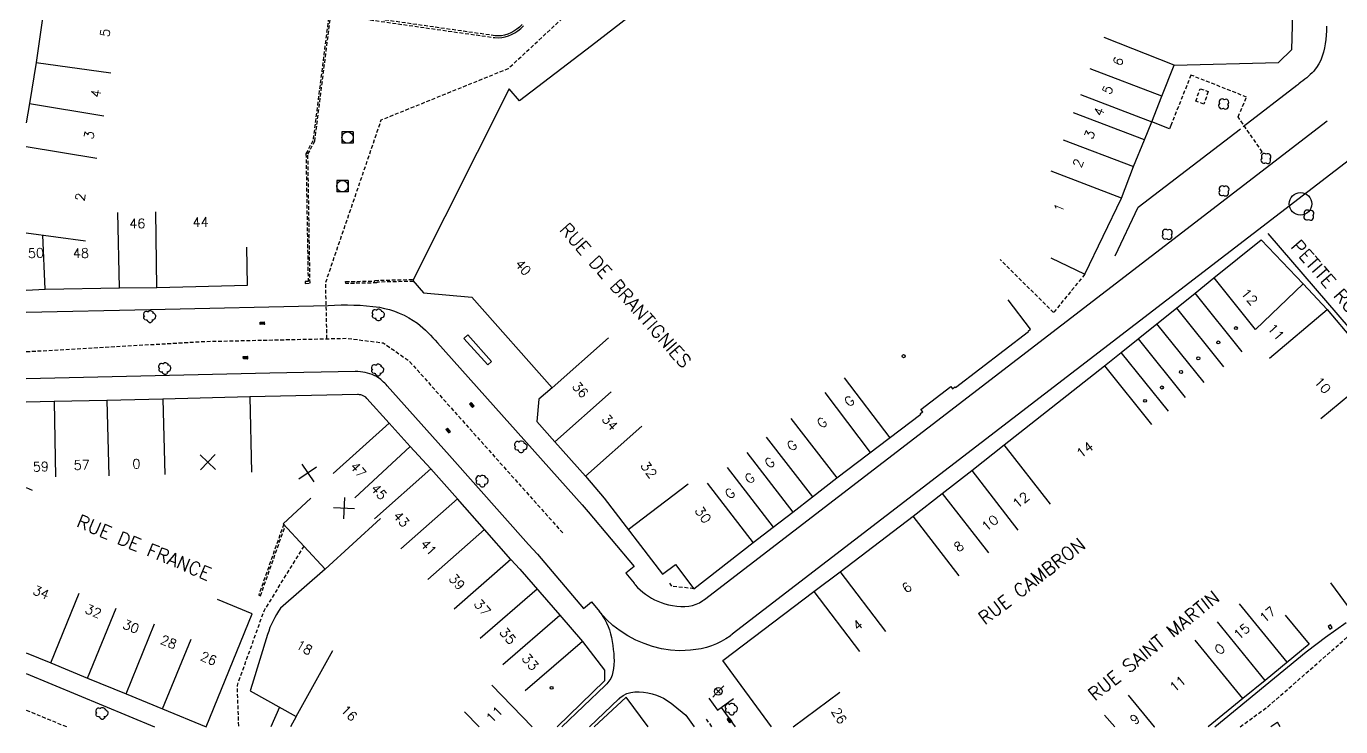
# Model space of a CAD drawing. Header units: millimetres. Extents: x 107999 to 109001, y 146999 to 148001.
# Drawn here: x 108000 to 108174.5, y 147000 to 147092.9 of the extents above; entities that cross this region are included whole.
import ezdxf
from ezdxf.enums import TextEntityAlignment as Align

# ---------------------------------------------------------------- set-up
doc = ezdxf.new("R2010")
doc.units = ezdxf.units.MM
doc.linetypes.add('DASHED', pattern=[0.75, 0.5, -0.25])
doc.layers.get('0').update_dxf_attribs({"linetype": 'CONTINUOUS'})
for name, color, linetype in [('W0001', 6, 'DASHED'), ('W0008', 7, 'CONTINUOUS'), ('W0100', 7, 'CONTINUOUS'), ('W0112', 1, 'DASHED'), ('W0300', 7, 'CONTINUOUS'), ('W0400', 7, 'CONTINUOUS'), ('W0420', 7, 'CONTINUOUS'), ('W0454', 7, 'CONTINUOUS'), ('W0473', 7, 'CONTINUOUS'), ('W0989', 7, 'CONTINUOUS'), ('W0991', 7, 'CONTINUOUS'), ('W1102', 7, 'CONTINUOUS')]:
    doc.layers.add(name, color=color, linetype=linetype)
doc.styles.get("Standard").update_dxf_attribs({"font": 'romans.shx', "width": 0.85})

# ---------------------------------------------------------------- blocks, each defined once
blk = doc.blocks.new('T300')
for p, q in [((-0.8, 0.51), (-0.86, 0.34)), ((-0.86, 0.34), (-0.86, 0.17)), ((-0.86, 0.17), (-0.74, 0.06)), ((-0.69, 0.63), (-0.8, 0.51)), ((-0.8, -0.06), (-0.74, 0.06)), ((-0.74, 0.06), (-0.69, 0.11)), ((-0.57, 0.69), (-0.69, 0.63)), ((-0.46, 0.69), (-0.57, 0.69)), ((-0.29, 0.63), (-0.46, 0.69)), ((-0.29, 0.63), (-0.17, 0.74)), ((-0.23, 0.57), (-0.29, 0.63)), ((-0.17, 0.74), (-0.06, 0.8)), ((-0.06, 0.8), (0.06, 0.8)), ((0.06, 0.8), (0.23, 0.74)), ((0.23, 0.74), (0.34, 0.63)), ((0.34, 0.63), (0.4, 0.51)), ((0.46, 0.46), (0.34, 0.46)), ((0.4, 0.51), (0.4, 0.46)), ((0.57, 0.4), (0.46, 0.46)), ((0.57, 0.4), (0.69, 0.29)), ((0.69, 0.29), (0.74, 0.17)), ((0.74, 0.06), (0.69, -0.17)), ((0.74, 0.17), (0.74, 0.06)), ((-0.8, -0.17), (-0.8, -0.06)), ((-0.8, -0.23), (-0.8, -0.17)), ((-0.74, -0.34), (-0.8, -0.23)), ((-0.69, -0.4), (-0.74, -0.34)), ((-0.51, -0.46), (-0.69, -0.4)), ((-0.4, -0.46), (-0.51, -0.46)), ((-0.4, -0.46), (-0.34, -0.46)), ((-0.34, -0.46), (-0.34, -0.4)), ((-0.34, -0.51), (-0.34, -0.46)), ((-0.29, -0.63), (-0.34, -0.51)), ((-0.17, -0.74), (-0.29, -0.63)), ((-0.06, -0.8), (-0.17, -0.74)), ((0.06, -0.8), (-0.06, -0.8)), ((0.17, -0.74), (0.06, -0.8)), ((0.23, -0.69), (0.17, -0.74)), ((0.29, -0.46), (0.23, -0.46)), ((0.29, -0.63), (0.23, -0.69)), ((0.46, -0.4), (0.29, -0.46)), ((0.34, -0.51), (0.29, -0.63)), ((0.34, -0.51), (0.34, -0.46)), ((0.57, -0.34), (0.46, -0.4)), ((0.63, -0.29), (0.57, -0.34)), ((0.69, -0.17), (0.63, -0.29))]:
    blk.add_line(p, q)
blk = doc.blocks.new('T400')
for p, q in [((-0.15, 0.3), (0.15, 0.3)), ((-0.15, -0.25), (-0.15, 0.3)), ((-0.15, 0.15), (0.15, 0.15)), ((-0.15, 0), (0.15, 0)), ((0.15, 0.3), (0.15, -0.25)), ((-0.15, -0.15), (0.15, -0.15)), ((-0.15, -0.25), (-0.15, -0.3)), ((-0.15, -0.3), (0.15, -0.3)), ((0.15, -0.3), (0.15, -0.25))]:
    blk.add_line(p, q)
blk = doc.blocks.new('T420')
for p, q in [((0.75, 0.75), (-0.75, 0.75)), ((-0.75, 0.75), (-0.75, -0.75)), ((0.75, 0.75), (0.75, -0.75)), ((0.75, -0.75), (-0.75, -0.75))]:
    blk.add_line(p, q)
blk.add_ellipse((0, 0), major_axis=(-0.53, 0.53), ratio=1, start_param=3.926991, end_param=10.210176)
blk = doc.blocks.new('t991o')
at = {"color": 0, "linetype": 'Continuous'}
for p, q in [((-1, 1), (1, -1)), ((-1, -1), (1, 1))]:
    blk.add_line(p, q, dxfattribs=at)
blk = doc.blocks.new('T454')
for p, q in [((-0.25, 0.25), (0.25, -0.25)), ((-0.25, -0.25), (0.25, 0.25)), ((0.75, 0.75), (0.375, 0.375)), ((-0.375, -0.375), (-0.75, -0.75))]:
    blk.add_line(p, q)
blk.add_ellipse((0, 0), major_axis=(0.354, 0.354), ratio=1, start_param=5.497787143782138, end_param=11.78097245096172)

msp = doc.modelspace()

# ---------------------------------------------------------------- linework, layer by layer
at = {"layer": 'W0001', "flags": 128}
for points in [[(108039.91, 147051.47), (108039.74, 147058.93), (108047.12, 147080.51), (108063.98, 147087.33), (108086.02, 147107.77)], [(108000, 147049.76), (108023.66, 147051.11), (108042.51, 147051.53), (108047.38, 147050.92), (108050.78, 147048.56), (108071.21, 147025.69)], [(108161.12, 147000), (108164.86, 147002.72), (108176.77, 147013.14), (108199.3, 147027.88), (108179.63, 147051.12)], [(108036.82, 147023.96), (108031.56, 147015.43), (108027.97, 147005.45), (108028.16, 147000)], [(108000, 147002.19), (108004.59, 147000.31), (108005.33, 147000)], [(108091, 147000), (108090.21, 147001.09)]]:
    msp.add_lwpolyline(points, dxfattribs=at)
at = {"layer": 'W0008'}
for points in [[(108172.58, 147092.95), (108172.58, 147092.92), (108172.58, 147092.91), (108172.56, 147092.33), (108172.52, 147091.77), (108172.47, 147091.19), (108172.4, 147090.61), (108172.3, 147090.05), (108172.17, 147089.5), (108172.01, 147088.95), (108171.8, 147088.44), (108171.56, 147087.94), (108171.26, 147087.48), (108171.08, 147087.22), (108170.87, 147086.98), (108170.65, 147086.75), (108170.42, 147086.53), (108170.19, 147086.31), (108169.94, 147086.09), (108169.69, 147085.89), (108169.44, 147085.69), (108169.18, 147085.5), (108168.92, 147085.3), (108168.89, 147085.27), (108168.86, 147085.25), (108168.83, 147085.22), (108168.8, 147085.2), (108168.77, 147085.17), (108168.74, 147085.16), (108168.71, 147085.13), (108168.68, 147085.11), (108168.65, 147085.08), (108168.62, 147085.06), (108161.51, 147079.58)], [(108074.59, 147028.52), (108080.69, 147021.27), (108079.57, 147020.36), (108080.66, 147019.03), (108080.66, 147019.03), (108080.68, 147019), (108080.69, 147018.98), (108080.71, 147018.97), (108080.73, 147018.94), (108080.75, 147018.92), (108080.76, 147018.91), (108080.78, 147018.88), (108080.8, 147018.86), (108080.81, 147018.84), (108080.83, 147018.83), (108080.83, 147018.83), (108081.14, 147018.48), (108081.48, 147018.16), (108081.82, 147017.86), (108082.19, 147017.56), (108082.57, 147017.31), (108082.98, 147017.06), (108083.39, 147016.84), (108083.82, 147016.64), (108084.27, 147016.47), (108084.73, 147016.31), (108085.25, 147016.17), (108085.79, 147016.06), (108086.33, 147015.98), (108086.87, 147015.95), (108087.4, 147015.95), (108087.92, 147016), (108088.43, 147016.09), (108088.91, 147016.25), (108089.37, 147016.45), (108089.8, 147016.72), (108089.8, 147016.72), (108089.83, 147016.73), (108089.85, 147016.75), (108089.87, 147016.78), (108089.9, 147016.8), (108089.92, 147016.81), (108089.94, 147016.83), (108089.96, 147016.84), (108089.98, 147016.86), (108090.01, 147016.88), (108090.03, 147016.89), (108149.28, 147062.41), (108172.66, 147080.38)], [(108152.08, 147080.2), (108151.72, 147079.34), (108149.39, 147080.25)], [(108144.51, 147062.47), (108147.59, 147068.91), (108161.15, 147079.34)], [(108177.37, 147076.55), (108155.56, 147059.81), (108093.7, 147012.27), (108093.68, 147012.23), (108093.65, 147012.22), (108093.62, 147012.19), (108093.58, 147012.17), (108093.56, 147012.14), (108093.53, 147012.13), (108093.5, 147012.11), (108093.47, 147012.08), (108093.44, 147012.06), (108093.41, 147012.03), (108092.83, 147011.64), (108092.23, 147011.3), (108091.6, 147010.98), (108090.94, 147010.73), (108090.26, 147010.52), (108089.58, 147010.34), (108088.87, 147010.22), (108088.15, 147010.13), (108087.44, 147010.09), (108086.71, 147010.08), (108086.71, 147010.08), (108085.51, 147010.16), (108084.31, 147010.34), (108083.13, 147010.64), (108081.99, 147011.02), (108080.88, 147011.5), (108079.82, 147012.06), (108078.81, 147012.7), (108077.87, 147013.44), (108077, 147014.23), (108076.21, 147015.09), (108076.21, 147015.09), (108076.19, 147015.11), (108076.19, 147015.13), (108076.17, 147015.14), (108076.15, 147015.16), (108076.15, 147015.17), (108076.13, 147015.19), (108076.12, 147015.2), (108076.1, 147015.22), (108076.09, 147015.25), (108076.08, 147015.27)], [(108180.41, 147047.33), (108164.83, 147065.42)], [(108067.85, 147022.88), (108073.94, 147015.67), (108075.01, 147016.56), (108076.08, 147015.27), (108076.08, 147015.27), (108076.09, 147015.23), (108076.11, 147015.22), (108076.12, 147015.2), (108076.15, 147015.17), (108076.16, 147015.16), (108076.18, 147015.14), (108076.19, 147015.11), (108076.21, 147015.09), (108076.23, 147015.08), (108076.24, 147015.06), (108076.24, 147015.06), (108076.54, 147014.64), (108076.8, 147014.22), (108077.03, 147013.77), (108077.23, 147013.31), (108077.4, 147012.83), (108077.54, 147012.33), (108077.66, 147011.83), (108077.76, 147011.31), (108077.84, 147010.78), (108077.91, 147010.23), (108077.97, 147009.73), (108078, 147009.22), (108078.01, 147008.72), (108078, 147008.22), (108077.95, 147007.73), (108077.87, 147007.27), (108077.74, 147006.83), (108077.57, 147006.41), (108077.34, 147006.02), (108077.05, 147005.67), (108077.05, 147005.67), (108077.03, 147005.66), (108077.01, 147005.63), (108076.98, 147005.61), (108076.96, 147005.58), (108076.94, 147005.56), (108076.91, 147005.55), (108076.89, 147005.52), (108076.87, 147005.5), (108076.84, 147005.47), (108076.82, 147005.45), (108071.08, 147000)], [(108157.73, 147000), (108169.87, 147009.92), (108170.04, 147010.08), (108172.46, 147011.86), (108175.16, 147013.81)], [(108074.77, 147000), (108078.66, 147003.69), (108078.68, 147003.7), (108078.69, 147003.72), (108078.7, 147003.73), (108078.72, 147003.75), (108078.73, 147003.77), (108078.75, 147003.78), (108078.76, 147003.78), (108078.78, 147003.8), (108078.79, 147003.81), (108078.8, 147003.83), (108078.8, 147003.83), (108079.23, 147004.14), (108079.71, 147004.38), (108080.23, 147004.53), (108080.77, 147004.63), (108081.34, 147004.64), (108081.93, 147004.59), (108082.51, 147004.5), (108083.09, 147004.36), (108083.65, 147004.17), (108084.19, 147003.95), (108084.56, 147003.77), (108084.91, 147003.58), (108085.25, 147003.36), (108085.57, 147003.13), (108085.87, 147002.89), (108087.52, 147001.54)]]:
    msp.add_lwpolyline(points, dxfattribs=at)
at = {"layer": 'W0008', "flags": 128}
for points in [[(108000, 147054.99), (108016.48, 147055.34), (108016.48, 147055.34), (108040.08, 147055.86, -0.0576), (108046.86, 147055.64, -0.115), (108051.92, 147053.52, -0.0482), (108054.56, 147050.91), (108073.77, 147029.42), (108073.77, 147029.42), (108074.59, 147028.52)], [(108067.85, 147022.88), (108066.66, 147024.18), (108056.18, 147035.97), (108047.9, 147045.21, 0.0762), (108046.48, 147046.46, 0.092402), (108044.02, 147047.13, 0.016425), (108043.63, 147047.12), (108032.32, 147046.92), (108000, 147046.17, 0.0926)]]:
    msp.add_lwpolyline(points, format="xyb", dxfattribs=at)
for points in [[(108058.59, 147051.99), (108058.08, 147051.52), (108061.25, 147048), (108061.74, 147048.46), (108058.59, 147051.99), (108058.59, 147051.99)], [(108000, 147007.06), (108017.02, 147000)], [(108090.6, 147003.78), (108091.76, 147002.19), (108093.85, 147003.76)], [(108033.6, 147002.61), (108032.47, 147000)], [(108087.52, 147001.54), (108088.65, 147000)], [(108092.22, 147002.56), (108094.09, 147000)], [(108023.88, 147000), (108023.89, 147000.03), (108023.89, 147000.03)]]:
    msp.add_lwpolyline(points, dxfattribs=at)
at = {"layer": 'W0100'}
for points in [[(108135.98, 147062.2), (108140.48, 147060.02), (108145.37, 147070.13), (108146.97, 147074.33), (108148.42, 147077.84), (108149.39, 147080.25), (108150.73, 147083.66), (108152.36, 147087.75), (108166.2, 147088.14), (108167.96, 147089.86), (108168.27, 147100.94), (108168.43, 147110.17)], [(108098.93, 147000), (108092.46, 147008.77), (108104.51, 147017.94), (108108.03, 147020.55), (108117.69, 147027.94), (108121.58, 147030.95), (108125.5, 147033.98), (108129.77, 147037.41), (108143.11, 147047.89), (108145.32, 147049.66), (108147.57, 147051.44), (108150.06, 147053.45), (108152.66, 147055.52), (108155.15, 147057.5), (108157.63, 147059.55), (108163.9, 147064.61), (108169.49, 147058.77), (108172.66, 147055.34), (108179.83, 147046.84)], [(108076.71, 147030.3), (108084.42, 147020.25), (108086.15, 147021.5), (108088.6, 147018.3), (108096.49, 147024.42), (108099.14, 147026.45), (108101.76, 147028.48), (108104.33, 147030.48), (108107.58, 147033), (108118.72, 147041.45), (108118.65, 147041.53), (108118.98, 147041.77), (108118.73, 147042.09), (108122.69, 147045.14), (108122.94, 147044.81), (108123.25, 147045.08), (108123.32, 147044.98), (108133.03, 147052.41), (108132.96, 147052.48), (108133.29, 147052.73), (108130.31, 147056.63)], [(108173.12, 147019.09), (108176.06, 147015.05), (108185.73, 147022.09), (108191.46, 147026.23), (108193.57, 147027.75), (108193.8, 147029.81), (108190.66, 147033.66), (108185.15, 147040.44), (108182.38, 147043.77), (108179.51, 147047.22)], [(108065.52, 147020.88), (108070.8, 147014.78), (108073.81, 147011.3), (108076.76, 147007.52), (108076.75, 147006.09), (108070.48, 147000)], [(108167.1, 147014.81), (108170.27, 147010.95), (108164.42, 147006.14), (108161.45, 147003.72), (108156.87, 147000)], [(108082.54, 147000), (108079.63, 147003.92), (108075.39, 147000)], [(108165.17, 147000), (108165.18, 147000)], [(108166.41, 147000), (108166.05, 147000.58), (108166, 147000.52), (108165.18, 147000)]]:
    msp.add_lwpolyline(points, dxfattribs=at)
at = {"layer": 'W0100', "flags": 128}
for points in [[(108018.18, 147096.03), (108018.83, 147100.99), (108003.42, 147103.03), (108002.76, 147098.37), (108001.33, 147088.12), (108000.42, 147082.68), (108000, 147080.1)], [(108089.22, 147101.36), (108075.03, 147090.35), (108075.03, 147090.35), (108065.45, 147083.05), (108064.09, 147084.64), (108064.09, 147084.64), (108051.29, 147059.2), (108052.71, 147057.56), (108052.71, 147057.56), (108059.15, 147056.98), (108069.8, 147044.96), (108068.02, 147043.46), (108067.77, 147040.5), (108070.16, 147037.8), (108074.21, 147033.25), (108074.21, 147033.25), (108076.71, 147030.3)], [(108000, 147057.93), (108002.49, 147058.03), (108012.35, 147058.23), (108017.32, 147058.29), (108029.37, 147058.6), (108029.37, 147058.6), (108029.26, 147063.6)], [(108029.67, 147043.75), (108018.12, 147043.45), (108010.71, 147043.28), (108003.71, 147043.16), (108000, 147043.04)], [(108000, 147009.78), (108003.25, 147008.45), (108008.12, 147006.45), (108013.24, 147004.37), (108018.08, 147002.38), (108018.08, 147002.38), (108023.88, 147000), (108030, 147014.97), (108030, 147014.97), (108025.38, 147016.87)]]:
    msp.add_lwpolyline(points, dxfattribs=at)
for points in [[(108065.52, 147020.88), (108064.31, 147022.2), (108060.81, 147026.16), (108057.22, 147030.22), (108053.68, 147034.2), (108050.97, 147037.16), (108048.17, 147040.27), (108045.2, 147043.56, 0.1369), (108044.53, 147043.98, 0.0529), (108043.95, 147044.07), (108043.95, 147044.07), (108029.67, 147043.75)], [(108037.78, 147030.31), (108034.09, 147026.93), (108039.65, 147020.88), (108033.74, 147015.73, 0.072639), (108032.01, 147012.22), (108030, 147005.59), (108029.72, 147004.76), (108035.83, 147001.37), (108035.05, 147000)]]:
    msp.add_lwpolyline(points, format="xyb", dxfattribs=at)
at = {"layer": 'W0112'}
for points in [[(108065.81, 147093.15), (108065.48, 147092.83), (108065.11, 147092.53), (108064.73, 147092.27), (108064.32, 147092.05), (108063.91, 147091.88), (108063.49, 147091.75), (108063.07, 147091.67), (108062.64, 147091.64), (108062.21, 147091.67), (108040.21, 147094.81), (108038.05, 147077.75), (108037.12, 147076), (108037.41, 147059.07), (108037.02, 147059.07), (108037.03, 147058.82), (108037.66, 147058.83), (108037.38, 147075.94), (108038.29, 147077.67), (108040.42, 147094.52), (108062.19, 147091.42), (108062.64, 147091.39), (108063.1, 147091.42), (108063.55, 147091.51), (108064, 147091.64), (108064.42, 147091.82), (108064.86, 147092.06), (108065.26, 147092.33), (108065.64, 147092.64), (108065.99, 147092.98)], [(108163.81, 147076.06), (108164.04, 147076.25), (108160.84, 147080.91), (108161.96, 147083.53), (108154.58, 147086.45), (108152.08, 147080.2)], [(108156.87, 147084.27), (108156.3, 147082.61), (108155.22, 147082.98), (108155.8, 147084.64), (108156.87, 147084.27)], [(108140.48, 147060.02), (108136.35, 147054.95), (108129.24, 147061.98)], [(108051.39, 147059.08), (108046.53, 147058.98), (108046.54, 147058.88), (108042.39, 147058.8), (108042.38, 147059.05), (108046.28, 147059.13), (108046.27, 147059.22), (108051.35, 147059.33)], [(108034.17, 147026.85), (108030.85, 147017.46), (108031.09, 147017.37), (108034.36, 147026.64)], [(108088.6, 147018.3), (108085.69, 147018.64), (108085.4, 147019.03)], [(108173.11, 147013.5), (108172.79, 147013.27), (108173.02, 147012.94), (108173.34, 147013.17), (108173.11, 147013.5)]]:
    msp.add_lwpolyline(points, dxfattribs=at)
at = {"layer": 'W0300'}
for centre, radius, start, end in [((108158.7, 147082.89), 0.392, 45.8069, 213.6901), ((108159.2, 147082.84), 0.403, 315.7848, 124.6242), ((108158.66, 147082.39), 0.403, 135.7848, 304.6242), ((108159.16, 147082.34), 0.392, 225.8069, 33.6901), ((108164.31, 147075.66), 0.392, 45.8069, 214.3302), ((108164.27, 147075.16), 0.393, 137.4195, 304.6242), ((108164.77, 147075.11), 0.392, 225.8069, 33.6901), ((108164.8, 147075.61), 0.403, 315.7848, 124.6242), ((108158.69, 147070.86), 0.403, 135.7848, 304.6242), ((108158.73, 147071.36), 0.392, 45.8069, 213.6901), ((108159.18, 147070.81), 0.392, 225.8069, 33.6901), ((108159.23, 147071.31), 0.403, 315.7848, 124.6242), ((108169.96, 147067.64), 0.403, 135.7848, 304.6242), ((108170.01, 147068.14), 0.404, 47.3533, 213.0707), ((108170.46, 147067.61), 0.409, 226.5482, 34.2869), ((108170.5, 147068.09), 0.393, 317.4195, 122.7352), ((108151.2, 147065.58), 0.404, 47.3533, 213.0707), ((108151.7, 147065.55), 0.403, 315.7848, 124.6242), ((108151.16, 147065.09), 0.393, 137.4195, 302.7352), ((108151.66, 147065.05), 0.409, 226.5482, 34.2869)]:
    msp.add_arc(centre, radius, start, end, dxfattribs=at)
at = {"layer": 'W0473'}
msp.add_circle((108169.13, 147069.36), 1.5, dxfattribs=at)
at = {"layer": 'W0991'}
for centre, radius in [((108160.55, 147052.89), 0.188), ((108158.21, 147050.98), 0.203), ((108116.45, 147049.16), 0.203), ((108155.55, 147048.88), 0.203), ((108153.27, 147047.05), 0.203), ((108150.72, 147045), 0.203), ((108148.49, 147043.23), 0.188), ((108069.73, 147005.16), 0.188)]:
    msp.add_circle(centre, radius, dxfattribs=at)
at = {"layer": 'W1102'}
for p, q in [((108001.33, 147088.12), (108011.23, 147086.73)), ((108000.42, 147082.68), (108010.28, 147081.04)), ((108000, 147076.97), (108009.37, 147075.44)), ((108012.35, 147058.23), (108012.15, 147068.23)), ((108017.32, 147058.29), (108017.2, 147068.29)), ((108000, 147065.53), (108007.88, 147064.46)), ((108002.49, 147058.03), (108002.21, 147065.23)), ((108069.8, 147044.96), (108077.28, 147051.59)), ((108003.71, 147043.16), (108003.89, 147033.16)), ((108010.71, 147043.28), (108010.95, 147033.28)), ((108018.12, 147043.45), (108018.37, 147033.46)), ((108029.67, 147043.75), (108029.9, 147033.75)), ((108070.16, 147037.8), (108077.65, 147044.43)), ((108048.17, 147040.27), (108040.73, 147033.59)), ((108074.21, 147033.25), (108081.68, 147039.89)), ((108050.97, 147037.16), (108043.61, 147030.38)), ((108053.68, 147034.2), (108046.2, 147027.57)), ((108000, 147031.72), (108000.78, 147031.39)), ((108057.22, 147030.22), (108049.73, 147023.59)), ((108039.65, 147020.88), (108047.02, 147027.64)), ((108060.81, 147026.16), (108053.31, 147019.54)), ((108064.31, 147022.2), (108056.81, 147015.58)), ((108003.25, 147008.45), (108007.04, 147017.7)), ((108008.12, 147006.45), (108011.91, 147015.71)), ((108013.24, 147004.37), (108017.01, 147013.63)), ((108018.08, 147002.38), (108021.89, 147011.62)), ((108035.83, 147001.37), (108040.68, 147010.12))]:
    msp.add_line(p, q, dxfattribs=at)
for points in [[(108152.36, 147087.75), (108143.07, 147091.45)], [(108150.73, 147083.66), (108141.19, 147087.28)], [(108139.9, 147083.86), (108149.39, 147080.25)], [(108148.42, 147077.84), (108138.98, 147081.44)], [(108137.62, 147077.88), (108146.97, 147074.33)], [(108145.37, 147070.13), (108136.03, 147073.69)], [(108163.13, 147052.69), (108157.64, 147059.53)], [(108169.49, 147058.77), (108163.13, 147052.69)], [(108161.39, 147049.72), (108155.15, 147057.5)], [(108152.66, 147055.52), (108158.9, 147047.73)], [(108165.01, 147048.89), (108172.66, 147055.34)], [(108156.32, 147045.66), (108150.06, 147053.45)], [(108147.57, 147051.44), (108153.81, 147043.66)], [(108151.58, 147041.86), (108145.32, 147049.66)], [(108143.11, 147047.89), (108149.36, 147040.08)], [(108179.51, 147047.22), (108171.81, 147040.83)], [(108114.66, 147038.34), (108108.61, 147046.3)], [(108112.07, 147036.38), (108106.02, 147044.33)], [(108101.47, 147040.91), (108107.58, 147033)], [(108098.22, 147038.39), (108104.33, 147030.48)], [(108095.63, 147036.39), (108101.76, 147028.48)], [(108135.96, 147029.53), (108129.77, 147037.41)], [(108093.02, 147034.38), (108099.14, 147026.45)], [(108125.5, 147033.98), (108131.62, 147026.08)], [(108079.9, 147026.14), (108087.83, 147032.23)], [(108090.37, 147032.31), (108096.49, 147024.41)], [(108121.58, 147030.95), (108127.71, 147023.05)], [(108123.81, 147020.03), (108117.69, 147027.94)], [(108108, 147020.58), (108114.05, 147012.63)], [(108067.8, 147018.25), (108060.23, 147011.72)], [(108104.51, 147017.94), (108110.57, 147009.97)], [(108167.34, 147008.55), (108161.02, 147016.28)], [(108063.23, 147008.25), (108070.8, 147014.78)], [(108164.42, 147006.14), (108158.09, 147013.89)], [(108161.45, 147003.72), (108155.13, 147011.47)], [(108073.81, 147011.3), (108066.23, 147004.77)], [(108067.13, 147000), (108061.79, 147005.5)], [(108101.78, 147000), (108107.98, 147004.56)], [(108149.76, 147000), (108146.27, 147004.16)], [(108058.17, 147001.98), (108060.1, 147000)], [(108144.47, 147000), (108143.12, 147001.53)], [(108144.48, 147000), (108144.47, 147000)], [(108149.76, 147000), (108149.77, 147000)]]:
    msp.add_lwpolyline(points, dxfattribs=at)

# ---------------------------------------------------------------- block references
at = {"layer": 'W0300'}
for p in [(108016.42, 147054.4), (108046.75, 147054.63), (108018.42, 147047.51), (108046.68, 147047.32), (108065.68, 147037.13), (108060.54, 147032.57), (108093.63, 147002.33), (108010.08, 147001.76)]:
    msp.add_blockref('T300', p, dxfattribs=at)
at = {"layer": 'W0400'}
for p, rotation in [((108031.34, 147053.53), 91.30206902169225), ((108029.11, 147048.96), 91.14669189424471), ((108059.12, 147042.68), 41.81239177817501), ((108055.98, 147039.3), 39.06954863697737), ((108093.33, 147000.84), 216.082642559536)]:
    msp.add_blockref('T400', p, dxfattribs=dict(at, rotation=rotation))
at = {"layer": 'W0420'}
for p in [(108042.65, 147078.16), (108041.95, 147071.71)]:
    msp.add_blockref('T420', p, dxfattribs=at)
at = {"layer": 'W0454'}
msp.add_blockref('T454', (108091.85, 147004.68), dxfattribs=at)
at = {"layer": 'W0991'}
for p, rotation in [((108024.11, 147035.1), 1.449890042502479), ((108037.35, 147033.66), 349.3639049377722), ((108042.17, 147029.01), 312.5218753530273)]:
    msp.add_blockref('t991o', p, dxfattribs=dict(at, rotation=rotation))

# ---------------------------------------------------------------- texts
at = {"layer": 'W0989'}
for s, rotation, p in [('RUE DE BRANTIGNIES', 311.7594, (108079.55, 147057.23)), ('PETITE RUE DES BOUCHERS', 311.0676, (108179.16, 147051.85)), ('RUE DE FRANCE', 337.5714, (108015.63, 147023.78)), ('RUE CAMBRON', 37.5484, (108133.43, 147019.31)), ('RUE SAINT MARTIN', 39, (108149.62, 147010.77))]:
    msp.add_text(s, height=1.75, rotation=rotation, dxfattribs=at).set_placement(p, align=Align.MIDDLE)
at = {"layer": 'W0991'}
for s, rotation, p in [('5', 82.0244, (108010.46, 147092.07)), ('4', 80.5206, (108009.26, 147084)), ('3', 80.7526, (108008.35, 147078.5)), ('2', 82.2426, (108007.16, 147070.28)), ('46', 0.713, (108014.73, 147066.76)), ('44', 1.4652, (108023.13, 147066.94)), ('50', 2.2947, (108001.28, 147062.85)), ('48', 1.1511, (108007.25, 147062.83)), ('40', 311.5297, (108065.94, 147060.94)), ('36', 311.5395, (108073.54, 147044.71)), ('34', 311.6443, (108077.47, 147040.37)), ('59', 1.7734, (108001.93, 147034.5)), ('57', 0.9909, (108007.36, 147034.72)), ('0', 1.3579, (108014.62, 147034.87)), ('47', 312.3922, (108044.05, 147034.08)), ('45', 313.1243, (108046.81, 147031.16)), ('43', 312.0258, (108049.77, 147027.54)), ('41', 312.0149, (108053.39, 147023.79)), ('39', 311.9459, (108057.17, 147019.21)), ('34', 337.7027, (108001.97, 147017.82)), ('32', 337.7458, (108008.9, 147015.32)), ('17', 40, (108164.76, 147014.89)), ('30', 337.8604, (108013.89, 147013.28)), ('15', 40, (108161.33, 147012.64)), ('28', 337.5987, (108018.9, 147011.23)), ('26', 337.7127, (108024.2, 147009.05)), ('18', 330.9891, (108036.9, 147010.5)), ('O', 40, (108158.4, 147010.29)), ('11', 40, (108152.82, 147005.69)), ('16', 315.4441, (108042.85, 147001.8)), ('9', 40, (108147.14, 147000.99))]:
    msp.add_text(s, height=1.25, rotation=rotation, dxfattribs=at).set_placement(p, align=Align.MIDDLE)
for s, rotation, width, p, p2 in [('6', 67.893, 1.066653, (108145.29, 147087.55), (108145.69, 147088.55)), ('5', 67.5771, 1.052386, (108143.9, 147083.77), (108144.3, 147084.75)), ('4', 67.893, 1.007394, (108142.76, 147080.86), (108143.17, 147081.86)), ('3', 67.8881, 1.06669, (108141.5, 147077.83), (108141.9, 147078.83)), ('2', 67.5722, 1.052423, (108139.98, 147074.05), (108140.39, 147075.03)), ('1', 67.893, 1.648463, (108137.46, 147068.11), (108137.87, 147069.11)), ('12', 311.185, 1.055817, (108161.1, 147057.5), (108162.63, 147055.75)), ('11', 311.1869, 1.260204, (108164.63, 147052.83), (108166.16, 147051.08)), ('10', 311.0419, 1.053518, (108170.82, 147045.77), (108172.34, 147044.02)), ('G', 38.2939, 1.0591, (108109.19, 147042.34), (108110.08, 147043.05)), ('G', 38.29, 1.059043, (108105.56, 147039.5), (108106.45, 147040.2)), ('G', 38.29, 1.059043, (108101.57, 147036.45), (108102.46, 147037.16)), ('14', 38.1792, 1.028154, (108139.96, 147035.52), (108141.79, 147036.95)), ('32', 306.0985, 1.053646, (108081.44, 147034.66), (108082.81, 147032.78)), ('G', 37.6633, 1.050157, (108098.61, 147034.19), (108099.5, 147034.88)), ('G', 37.6664, 1.050083, (108095.95, 147032.13), (108096.84, 147032.81)), ('G', 37.6664, 1.050083, (108093.33, 147030.11), (108094.23, 147030.8)), ('12', 37.9946, 1.048785, (108131.48, 147028.86), (108133.3, 147030.28)), ('30', 306.0985, 1.053646, (108088.65, 147028.67), (108090.01, 147026.8)), ('10', 38.2983, 1.053161, (108127.38, 147025.81), (108129.2, 147027.25)), ('8', 37.8712, 1.056348, (108123.74, 147023.09), (108124.58, 147023.75)), ('6', 38.5329, 1.065865, (108116.83, 147017.64), (108117.68, 147018.31)), ('37', 310.4969, 1.054227, (108059.3, 147016.27), (108060.81, 147014.5)), ('4', 38.5287, 1.006593, (108110.32, 147012.66), (108111.16, 147013.33)), ('35', 310.4969, 1.054227, (108062.68, 147012.52), (108064.19, 147010.75)), ('33', 310.4969, 1.054227, (108065.66, 147009.06), (108067.17, 147007.3)), ('11', 44.0444, 1.254562, (108061.72, 147000.38), (108063.38, 147001.98))]:
    msp.add_text(s, height=1.25, rotation=rotation, dxfattribs=dict(at, width=width)).set_placement(p, p2, align=Align.FIT)
msp.add_text('26', height=1.25, rotation=300.8408, dxfattribs=at).set_placement((108106.81, 147002.05))

doc.saveas('drawing.dxf')
